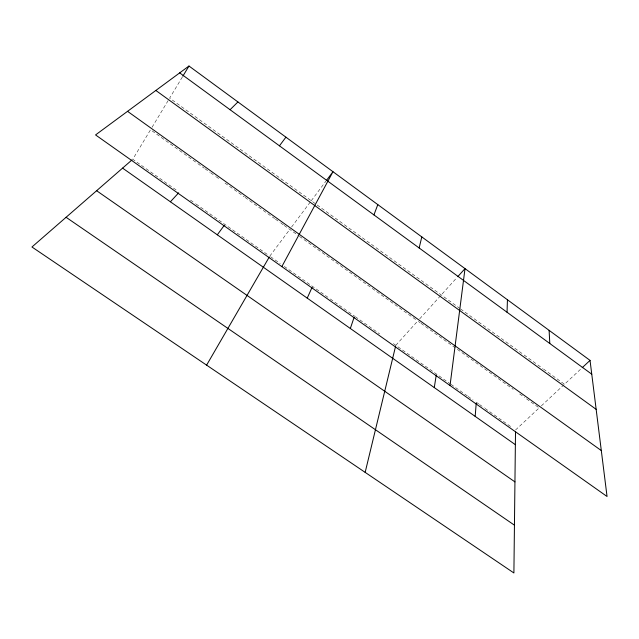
<?xml version="1.0" encoding="UTF-8"?>
<svg xmlns="http://www.w3.org/2000/svg" width="639" height="639" viewBox="0 0 639 639"><rect width="100%" height="100%" fill="white"/><g stroke="black" fill="none" stroke-linecap="round" stroke-linejoin="round"><path stroke-width="0.48" stroke-dasharray="3.19 2.4" d="M152.05 127.273L168.632 99.772M182.363 76.999L169.639 98.102L459.745 308.349M269.77 256.167L289.786 229.425M291.576 227.037L310.067 202.331M311.257 200.742L325.938 181.133M395.813 345.316L417.746 321.002L420.166 322.735M419.703 318.837L457.093 277.398M515.537 429.991L539.18 407.906L525.378 398.033M541.345 405.877L581.522 368.344M176.06 189.895L132.76 159.263L150.54 129.773L196.229 162.474M190.486 200.095L195.294 203.49M196.093 204.057L268.963 255.6M270.577 256.734L280.249 263.58M284.283 266.439L329.476 298.397M330.283 298.972L354.517 316.113M355.332 316.688L379.614 333.862M393.376 343.598L450.239 383.815M451.054 384.39L467.341 395.908M468.155 396.484L473.044 399.942M476.303 402.243L478.699 403.944M479.506 404.511L484.306 407.906M485.105 408.473L511.535 427.164M197.826 163.616L204.232 168.201M205.031 168.776L209.832 172.21M210.63 172.778L215.431 176.212M216.23 176.787L218.634 178.505M225.032 183.089L244.234 196.828M245.033 197.403L274.602 218.562M275.401 219.137L280.194 222.564M280.992 223.139L283.389 224.856M284.187 225.423L298.629 235.759M299.427 236.334L375.037 290.441M376.651 291.592L416.133 319.851M420.973 323.318L513.197 389.311M519.691 393.959L524.563 397.45M460.551 308.933L522.518 353.846M524.132 355.012L537.048 364.366M537.854 364.957L542.695 368.463M543.501 369.046L564.493 384.255"/><path stroke-width="0.96" d="M515.513 431.956L513.9 572.975L31.95 246.997L132.033 159.894M507.046 312.247L507.438 299.763M475.176 416.38L476.223 403.185M450.032 385.501L465.016 268.628L457.756 276.671M434.288 387.585L436.245 374.989M419.144 247.964L421.812 236.917M365.157 472.373L395.589 346.242M350.332 328.478L354.222 316.992M373.935 214.912L377.809 204.624M307.231 298.125L312.104 287.302M281.839 266.607L332.983 171.723L326.521 180.35M206.613 365.133L269.275 257.022M182.866 76.161L188.976 66.025L590.037 360.388L607.05 496.495L95.554 134.925L188.976 66.025M217.308 234.817L224.345 225.255M279.459 145.828L285.913 137.177M170.397 201.78L178.64 192.85M230.08 109.716L237.924 101.952M582.233 367.681L590.037 360.388M66.089 217.292L514.451 525.178M96.617 190.718L514.946 481.894M122.584 168.121L515.369 444.68M127.536 111.33L601.307 450.575M155.844 90.458L596.155 409.351M179.687 72.878L591.762 374.19M549.109 330.347L549.796 343.502"/></g></svg>
